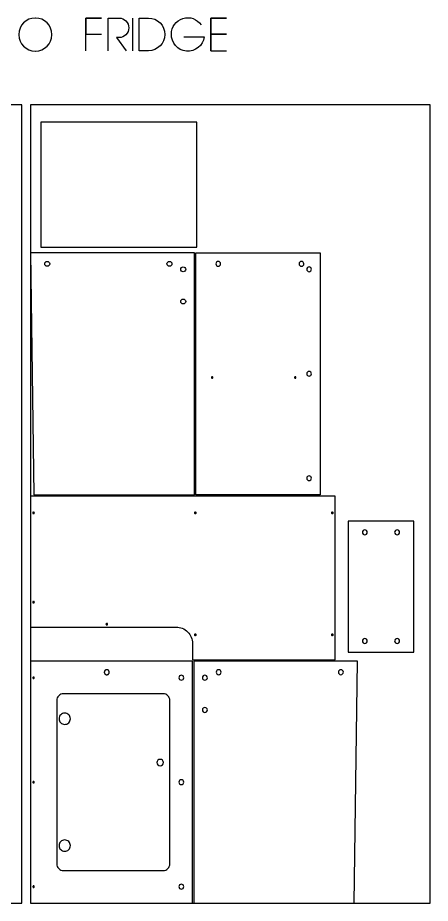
# Model space of a CAD drawing. Extents: x -767 to 4971, y -439 to 2808.
# Drawn here: x 3712 to 4971, y 0 to 2706 of the extents above; entities that cross this region are included whole.
import ezdxf

# ---------------------------------------------------------------- set-up
doc = ezdxf.new("R2010")
doc.units = 0
for name, color, linetype in [('LAYER_1', 18, 'CONTINUOUS'), ('LAYER_10', 18, 'CONTINUOUS'), ('T5_LOGOLAYER_2', 18, 'CONTINUOUS'), ('T5_LOGOLAYER_20', 18, 'CONTINUOUS')]:
    doc.layers.add(name, color=color, linetype=linetype)

msp = doc.modelspace()

# ---------------------------------------------------------------- linework, layer by layer
at = {"layer": 'LAYER_1'}
for points in [[(3751.3, 0), (4971.3, 0), (4971.3, 2440), (3751.3, 2440)], [(4920.8, 767.5), (4920.8, 1167.5), (4720.8, 1167.5), (4720.8, 767.5)], [(4739.3, 0), (4749.3, 740), (4249.3, 740), (4249.3, 0)], [(3983.8, 713.6), (3983.4, 713.6), (3983.1, 713.6), (3982.7, 713.5), (3982.3, 713.5), (3981.9, 713.4), (3981.6, 713.3), (3981.2, 713.2), (3980.9, 713), (3980.5, 712.9), (3980.2, 712.7), (3979.9, 712.5), (3979.6, 712.3), (3979.3, 712.1), (3979, 711.9), (3978.7, 711.6), (3978.4, 711.4), (3978.2, 711.1), (3977.9, 710.8), (3977.7, 710.6), (3977.5, 710.3), (3977.3, 710), (3977.1, 709.6), (3977, 709.3), (3976.8, 709), (3976.7, 708.6), (3976.5, 708.3), (3976.4, 707.9), (3976.4, 707.5), (3976.3, 707.2), (3976.2, 706.8), (3976.2, 706.4), (3976.2, 706), (3976.2, 705.6), (3976.2, 705.2), (3976.3, 704.8), (3976.4, 704.5), (3976.4, 704.1), (3976.5, 703.7), (3976.7, 703.4), (3976.8, 703), (3977, 702.7), (3977.1, 702.4), (3977.3, 702), (3977.5, 701.7), (3977.7, 701.4), (3977.9, 701.1), (3978.2, 700.9), (3978.4, 700.6), (3978.7, 700.4), (3979, 700.1), (3979.3, 699.9), (3979.6, 699.7), (3979.9, 699.5), (3980.2, 699.3), (3980.5, 699.1), (3980.9, 699), (3981.2, 698.8), (3981.6, 698.7), (3981.9, 698.6), (3982.3, 698.5), (3982.7, 698.5), (3983.1, 698.4), (3983.4, 698.4), (3983.8, 698.4), (3984.2, 698.4), (3984.6, 698.4), (3985, 698.5), (3985.4, 698.5), (3985.7, 698.6), (3986.1, 698.7), (3986.5, 698.8), (3986.8, 699), (3987.1, 699.1), (3987.5, 699.3), (3987.8, 699.5), (3988.1, 699.7), (3988.4, 699.9), (3988.7, 700.1), (3989, 700.4), (3989.2, 700.6), (3989.5, 700.9), (3989.7, 701.1), (3989.9, 701.4), (3990.2, 701.7), (3990.4, 702), (3990.5, 702.4), (3990.7, 702.7), (3990.9, 703), (3991, 703.4), (3991.1, 703.7), (3991.2, 704.1), (3991.3, 704.5), (3991.4, 704.8), (3991.4, 705.2), (3991.4, 705.6), (3991.5, 706), (3991.4, 706.4), (3991.4, 706.8), (3991.4, 707.2), (3991.3, 707.5), (3991.2, 707.9), (3991.1, 708.3), (3991, 708.6), (3990.9, 709), (3990.7, 709.3), (3990.5, 709.6), (3990.4, 710), (3990.2, 710.3), (3989.9, 710.6), (3989.7, 710.8), (3989.5, 711.1), (3989.2, 711.4), (3989, 711.6), (3988.7, 711.9), (3988.4, 712.1), (3988.1, 712.3), (3987.8, 712.5), (3987.5, 712.7), (3987.1, 712.9), (3986.8, 713), (3986.5, 713.2), (3986.1, 713.3), (3985.7, 713.4), (3985.4, 713.5), (3985, 713.5), (3984.6, 713.6), (3984.2, 713.6)]]:
    msp.add_lwpolyline(points, close=True, dxfattribs=at)
msp.add_lwpolyline([(4251.3, 1988), (3751.3, 1988), (3761.3, 1248)], dxfattribs=at)
for points in [[(3802.1, 1961.5, -0.414214), (3809.6, 1954, -0.414214), (3802.1, 1946.5, -0.414214), (3794.6, 1954, -0.414214)], [(4175.1, 1961.5, -0.414214), (4182.6, 1954, -0.414214), (4175.1, 1946.5, -0.414214), (4167.6, 1954, -0.414214)], [(4324.2, 1961.2, 0.414214), (4316.9, 1954, 0.414214), (4324.2, 1946.7, 0.414214), (4331.4, 1954, 0.414214)], [(4578.2, 1961.2, 0.414214), (4570.9, 1954, 0.414214), (4578.2, 1946.7, 0.414214), (4585.4, 1954, 0.414214)], [(4217.3, 1944.7, -0.414214), (4224.8, 1937.2, -0.414214), (4217.3, 1929.7, -0.414214), (4209.8, 1937.2, -0.414214)], [(4601.3, 1944.4, 0.414214), (4594.1, 1937.2, 0.414214), (4601.3, 1929.9, 0.414214), (4608.6, 1937.2, 0.414214)], [(4217.3, 1846.3, -0.414214), (4224.8, 1838.8, -0.414214), (4217.3, 1831.3, -0.414214), (4209.8, 1838.8, -0.414214)], [(4601.3, 1625.2, 0.414214), (4594.1, 1618, 0.414214), (4601.3, 1610.7, 0.414214), (4608.6, 1618, 0.414214)], [(4305.1, 1608.7, 0.414214), (4303, 1606.6, 0.414214), (4305.1, 1604.4, 0.414214), (4307.3, 1606.6, 0.414214)], [(4559.1, 1608.7, 0.414214), (4557, 1606.6, 0.414214), (4559.1, 1604.4, 0.414214), (4561.3, 1606.6, 0.414214)], [(4601.3, 1306, 0.414214), (4594.1, 1298.8, 0.414214), (4601.3, 1291.5, 0.414214), (4608.6, 1298.8, 0.414214)], [(3751.3, 844), (4195.3, 844, -0.414214), (4245.3, 794), (4245.3, 744), (4681.3, 744), (4681.3, 1244), (3751.3, 1244)], [(3760.3, 1195.7, 0.414214), (3757.8, 1193.2, 0.414214), (3760.3, 1190.7, 0.414214), (3762.8, 1193.2, 0.414214)], [(4254.3, 1195.7, 0.414214), (4251.8, 1193.2, 0.414214), (4254.3, 1190.7, 0.414214), (4256.8, 1193.2, 0.414214)], [(4672.3, 1195.7, 0.414214), (4669.8, 1193.2, 0.414214), (4672.3, 1190.7, 0.414214), (4674.8, 1193.2, 0.414214)], [(4764.1, 1133.5, 0.414214), (4771.6, 1126, 0.414214), (4779.1, 1133.5, 0.414214), (4771.6, 1141, 0.414214)], [(4862.5, 1133.5, 0.414214), (4870, 1126, 0.414214), (4877.5, 1133.5, 0.414214), (4870, 1141, 0.414214)], [(3760.3, 922.7, 0.414214), (3757.8, 920.2, 0.414214), (3760.3, 917.7, 0.414214), (3762.8, 920.2, 0.414214)], [(3983.8, 855.5, 0.414214), (3981.3, 853, 0.414214), (3983.8, 850.5, 0.414214), (3986.3, 853, 0.414214)], [(4254.3, 822.7, 0.414214), (4251.8, 820.2, 0.414214), (4254.3, 817.7, 0.414214), (4256.8, 820.2, 0.414214)], [(4672.3, 822.7, 0.414214), (4669.8, 820.2, 0.414214), (4672.3, 817.7, 0.414214), (4674.8, 820.2, 0.414214)], [(4764.1, 801.5, 0.414214), (4771.6, 794, 0.414214), (4779.1, 801.5, 0.414214), (4771.6, 809, 0.414214)], [(4862.5, 801.5, 0.414214), (4870, 794, 0.414214), (4877.5, 801.5, 0.414214), (4870, 809, 0.414214)], [(4325.5, 713.5, 0.414214), (4318, 706, 0.414214), (4325.5, 698.5, 0.414214), (4333, 706, 0.414214)], [(4698.5, 713.5, 0.414214), (4691, 706, 0.414214), (4698.5, 698.5, 0.414214), (4706, 706, 0.414214)], [(3760.3, 691.4, 0.414214), (3758.1, 689.2, 0.414214), (3760.3, 686.9, 0.414214), (3762.6, 689.2, 0.414214)], [(4211.3, 696.7, 0.414214), (4203.8, 689.2, 0.414214), (4211.3, 681.7, 0.414214), (4218.8, 689.2, 0.414214)], [(4283.3, 696.7, 0.414214), (4275.8, 689.2, 0.414214), (4283.3, 681.7, 0.414214), (4290.8, 689.2, 0.414214)], [(3831.3, 120, 0.414214), (3851.3, 100), (4156.3, 100, 0.414214), (4176.3, 120), (4176.3, 620, 0.414214), (4156.3, 640), (3851.3, 640, 0.414214), (3831.3, 620)], [(4283.3, 598.3, 0.414214), (4275.8, 590.8, 0.414214), (4283.3, 583.3, 0.414214), (4290.8, 590.8, 0.414214)], [(3855.3, 581, 0.414214), (3838.1, 563.8, 0.414214), (3855.3, 546.5, 0.414214), (3872.6, 563.8, 0.414214)], [(4146.7, 439.7, 0.414214), (4137, 430, 0.414214), (4146.7, 420.2, 0.414214), (4156.5, 430, 0.414214)], [(3760.3, 372.2, 0.414214), (3758.1, 370, 0.414214), (3760.3, 367.7, 0.414214), (3762.6, 370, 0.414214)], [(4211.3, 377.5, 0.414214), (4203.8, 370, 0.414214), (4211.3, 362.5, 0.414214), (4218.8, 370, 0.414214)], [(3855.3, 193.4, 0.414214), (3838.1, 176.2, 0.414214), (3855.3, 158.9, 0.414214), (3872.6, 176.2, 0.414214)], [(4211.3, 58.3, 0.414214), (4203.8, 50.8, 0.414214), (4211.3, 43.3, 0.414214), (4218.8, 50.8, 0.414214)], [(3760.3, 53, 0.414214), (3758.1, 50.8, 0.414214), (3760.3, 48.5, 0.414214), (3762.6, 50.8, 0.414214)]]:
    msp.add_lwpolyline(points, format="xyb", close=True, dxfattribs=at)
at = {"layer": 'LAYER_10'}
msp.add_lwpolyline([(4245.3, 0), (4245.3, 740), (3751.3, 740), (3751.3, 0)], close=True, dxfattribs=at)
at = {"layer": 'T5_LOGOLAYER_2'}
for points in [[(3765.2, 2604), (3766.2, 2604, 0.413333), (3816.2, 2654), (3816.2, 2655, 0.413333), (3766.2, 2705), (3765.2, 2705, 0.413333), (3715.2, 2655), (3715.2, 2654, 0.413333)], [(4083.2, 2605), (4083.2, 2705), (4111.2, 2705, -1), (4111.2, 2605)]]:
    msp.add_lwpolyline(points, format="xyb", close=True, dxfattribs=at)
for points in [[(3920.2, 2605), (3920.2, 2705), (3968.2, 2705), (3920.2, 2705), (3920.2, 2656), (3968.2, 2656)], [(4063.2, 2605), (4063.2, 2705)], [(4301.2, 2605), (4301.2, 2705), (4349.2, 2705), (4301.2, 2705), (4301.2, 2656), (4349.2, 2656), (4301.2, 2656), (4301.2, 2605), (4349.2, 2605)], [(3761.3, 1248), (4251.3, 1248), (4251.3, 1988)]]:
    msp.add_lwpolyline(points, dxfattribs=at)
for points in [[(3988.2, 2605), (3988.2, 2705), (4021.2, 2705, -1), (4021.2, 2645), (4013.2, 2645), (4043.2, 2605)], [(4219.2, 2647), (4281.2, 2647, -0.955296), (4181.2, 2656, -0.741566), (4272.2, 2684)]]:
    msp.add_lwpolyline(points, format="xyb", dxfattribs=at)
for points in [[(3782.9, 2005.2), (4258.9, 2005.2), (4258.9, 2387.2), (3782.9, 2387.2)], [(4635.3, 1248), (4255.3, 1248), (4255.3, 1988), (4635.3, 1988)]]:
    msp.add_lwpolyline(points, close=True, dxfattribs=at)
at = {"layer": 'T5_LOGOLAYER_20'}
msp.add_lwpolyline([(2504.4, 0), (3724.4, 0), (3724.4, 2440), (2504.4, 2440)], close=True, dxfattribs=at)

doc.saveas('drawing.dxf')
